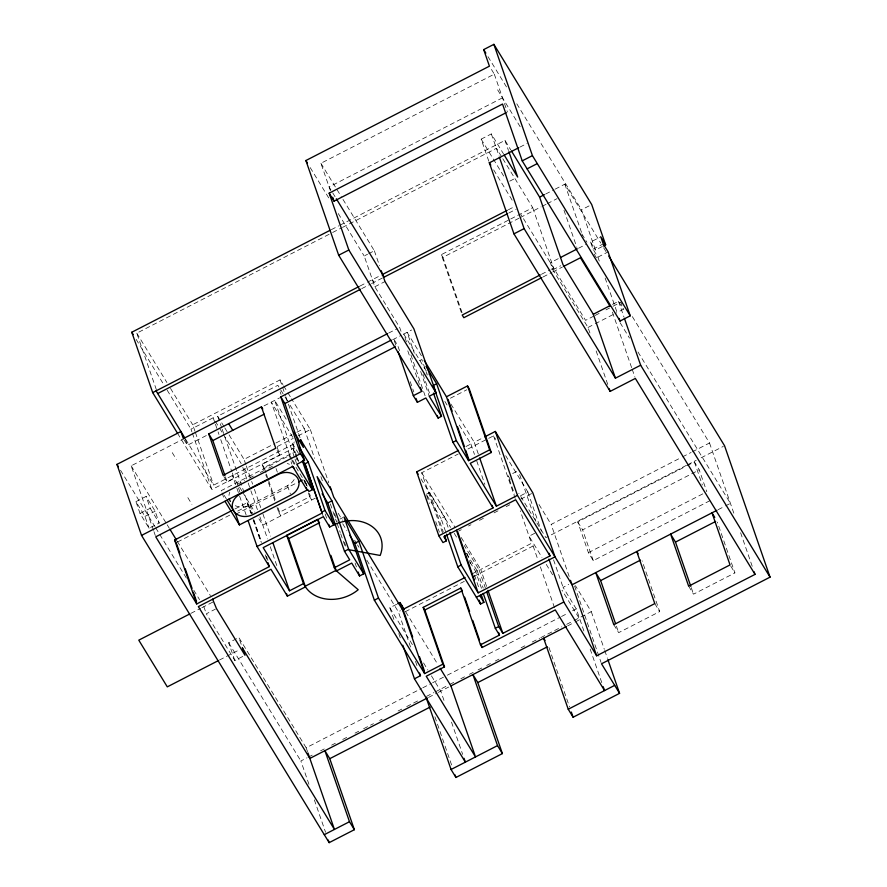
<?xml version="1.0" encoding="UTF-8"?>
<svg xmlns="http://www.w3.org/2000/svg" width="887" height="887" viewBox="0 0 887 887"><rect width="100%" height="100%" fill="white"/><g stroke="black" fill="none" stroke-linecap="round" stroke-linejoin="round"><path stroke-width="0.67" stroke-dasharray="4.43 3.33" d="M330.419 190.716L320.917 163.286L494.303 74.142L490.123 67.301M502.497 97.814L329.121 186.957L332.004 191.681M488.804 161.201L481.164 139.148L491.32 133.926L503.428 153.761M331.306 229.666L338.701 225.863M339.932 225.231L504.969 140.39L510.735 149.848M156.367 389.681L136.786 333.168L331.383 233.126M332.625 232.483L341.24 228.059M342.471 227.427L496.432 148.273L502.12 157.587M519.959 147.098L527.166 143.395M401.013 331.317L399.66 327.403L374.846 286.767L364.191 255.988L367.573 254.247M368.704 253.671L374.347 250.766L341.14 196.382M509.77 181.148L515.414 178.243M360.111 285.98L366.542 282.665M367.473 282.188L381.41 275.025M508.384 209.753L514.493 206.604M545.616 194.053L554.02 189.729M555.218 189.119L564.819 184.174L600.798 243.093M361.719 288.641L370.322 284.217M371.553 283.585L384.171 277.099M508.783 213.035L516.112 209.265M374.846 286.767L385.002 281.545M461.318 312.479L441.294 254.669L509.548 219.588M510.768 218.956L532.71 207.68L502.829 158.751M462.049 312.568L442.923 257.33L519.028 218.202M520.259 217.57L541.125 206.848M542.356 206.216L546.037 204.32M547.257 203.688L557.08 198.644M602.251 246.542L595.454 250.034L581.517 209.787L589.445 205.706M194.963 431.215L192.734 424.795L280.026 379.913L282.92 384.648M191.88 431.758L190.993 429.186L213.19 417.777L214.621 420.128M221.739 427.944L217.681 416.236L277.875 385.291L280.015 388.794M388.606 333.091L397.21 328.667M153.529 530.382L131.165 465.819L183.742 438.788M184.03 439.719L187.423 445.263L206.871 435.262M264.016 405.88L279.605 397.864M392.664 339.743L401.268 335.319M406.434 341.883L403.729 334.055L411.623 329.997M558.267 258.671L550.361 262.729L552.823 269.825L588.014 327.469L590.276 333.989M578.524 248.249L585.73 244.546M599.268 261.055L597.905 257.141L593.037 249.158L590.576 242.051L600.776 236.807M541.425 274.316L549.962 269.925M551.182 269.304L553.61 268.051L532.71 207.68M552.823 269.825L560.728 265.767M593.037 249.158L603.238 243.914M543.055 276.977L551.581 272.586M552.801 271.965L562.436 267.009M597.905 257.141L608.105 251.897M135.944 501.643L146.1 496.421L155.125 511.2L159.228 523.042L149.071 528.264L140.046 513.484L135.944 501.643L144.969 516.422L149.071 528.264M419.584 360.676L421.846 359.512L427.212 375.013M245.843 464.6L244.036 459.388L274.748 443.6M275.968 442.968L291.945 434.763M296.857 432.235L304.23 428.443L289.273 403.951M140.046 513.484L150.202 508.262L146.1 496.421M277.343 446.538L293.231 438.366M298.121 435.861L310.35 429.574L291.579 398.828M144.969 516.422L155.125 511.2M296.757 456.228L292.244 443.178L294.495 442.014M185.682 439.331L213.656 485.156L294.817 443.433M177.511 433.255L211.893 489.557L234.09 478.148L232.316 473.004M223.79 476.452L227.172 481.996L279.837 454.92L277.143 447.159M263.949 469.533L262.131 464.311L292.987 448.456L296.779 456.927M265.934 472.782L264.126 467.56L294.972 451.705M292.832 437.38L271.311 402.133L289.75 455.397L221.284 490.6L223.457 494.148M237.239 484.346L244.524 480.599M249.369 478.104L255.445 474.988M260.29 472.494L263.938 470.62M268.783 468.125L272.431 466.252M612.507 304.385L618.505 301.303L623.384 309.286L617.74 312.191M593.957 316.038L585.564 320.362L520.946 214.554M595.166 315.428L599.967 312.956M605.965 309.873L609.569 308.022M613.017 306.248L620.922 302.179L623.384 309.286M234.889 509.016L247.196 502.685L251.531 513.174M450.419 398.208L466.806 389.781M588.014 327.469L594.024 324.376M595.221 323.766L616.609 312.767M177.455 542.035L230.365 514.837M237.749 511.045L248.826 505.346M235.31 505.723A14.879 12.03 -19.1 0 0 249.868 505.036L287.488 485.688A14.879 12.03 -19.1 0 0 294.95 477.871M235.731 514.249L297.289 482.595M278.13 508.029L280.846 515.857L278.862 512.608L309.707 496.742L308.354 492.828M315.362 498.117L262.785 525.137L258.461 518.041M465.941 446.538L470.864 444.01L457.869 422.722M478.315 454.011L474.246 442.269L483.615 437.457M442.48 532.788L421.702 472.771L458.235 453.989M467.981 448.988L487.462 438.965M488.682 438.344L493.56 435.839L495.7 439.342M339.887 519.128L342.992 517.531M190.949 613.338L200.662 608.338M201.87 607.717L214.011 601.486M426.259 494.281L429.641 492.54L444.442 516.777L448.512 528.519M242.728 656.447L234.833 660.505L206.316 613.804L215.341 609.158M512.664 473.525L517.176 471.208M445.573 531.568L441.061 518.518L444.442 516.777M234.833 660.505L228.68 642.753L236.585 638.684M520.547 495.755L527.854 491.997L505.701 455.73M458.823 530.969L461.251 529.727M468.536 525.98L470.964 524.738M479.457 520.37L484.313 517.875M494.026 512.874L500.091 509.759M506.155 506.643L509.803 504.77M520.724 499.148L531.646 493.538M219.466 660.028L238.891 650.049M569.166 576.45L551.149 524.417L681.283 457.515M682.513 456.883L691.106 452.459M692.337 451.827L709.522 442.99L631.644 315.462M393.883 619.392L389.859 607.772L396.633 604.291M534.695 533.309L529.051 536.214L541.957 557.346M481.464 588.258L475.643 571.472L479.024 569.731L464.223 545.494M410.537 647L398.341 611.775L400.414 610.722M471.208 574.321L477.339 571.161L466.507 553.433M486.586 586.385L480.721 569.432L531.513 543.321L520.281 510.879M686.35 465.387L545.871 537.622L518.817 493.327M687.58 464.755L696.206 460.32M701.14 457.792L723.326 446.383M709.899 500.7L593.281 560.651L588.414 552.668L577.759 521.889L685.773 466.362M687.004 465.73L694.366 461.939L699.244 469.922L706.795 491.72M405.337 611.686L464.322 581.351M474.146 576.306L533.131 545.982L531.513 543.321M593.281 560.651L582.626 529.872L699.244 469.922M588.414 552.668L705.032 492.717M583.89 630.945L576.262 608.914L563.079 587.338L568.722 584.433M718.148 509.67L724.291 506.521M725.522 505.889L730.433 503.361L637.431 351.086M307.512 751.666L306.159 747.774L421.569 688.434M422.789 687.813L431.392 683.389M432.612 682.757L446.117 675.816M447.347 675.184L560.296 617.119M561.526 616.487L567.669 613.327M572.57 610.799L576.262 608.914M308.953 784.308L300.87 760.968L307.024 757.808M308.255 757.176L313.178 754.649M320.562 750.846L324.254 748.95M331.638 745.158L335.33 743.262M342.715 739.459L347.637 736.931M355.022 733.139L358.714 731.243M363.637 728.704L373.482 723.648M379.636 720.488L382.097 719.224M398.086 710.997L401.778 709.101M406.701 706.562L419.008 700.242M426.392 696.439L433.776 692.647M435.007 692.015L448.545 685.052M449.776 684.42L455.929 681.26M460.852 678.732L464.544 676.825M469.467 674.297L473.159 672.401M478.082 669.873L481.763 667.978M486.686 665.438L490.378 663.543M495.301 661.015L498.993 659.119M521.146 647.732L524.838 645.836M532.222 642.033L539.606 638.241M540.837 637.609L561.759 626.854M566.682 624.326L572.825 621.155M574.055 620.523L591.285 611.664L575.408 585.653M428.521 697.415L437.091 693.013M438.311 692.381L448.656 687.059M567.658 625.878L573.8 622.718M575.031 622.086L579.943 619.558L562.025 590.21M613.793 624.681L618.66 632.664L659.673 611.587L642.088 560.806M688.656 586.196L693.523 594.179L734.902 572.902L717.317 522.121M488.005 56.657L508.14 89.642M516.777 103.779L581.517 209.787M603.67 247.806L606.553 252.518M497.629 89.842L521.024 128.149M590.576 242.051L595.454 250.034M581.894 233.991L586.939 242.251M594.146 254.059L597.029 258.782M620.135 322.746L629.504 338.102M481.164 139.148L504.67 177.644M493.671 169.883L512.331 200.451M730.722 566.061L734.902 572.902M654.794 603.603L659.673 611.587M441.294 254.669L442.923 257.33M577.759 521.889L582.626 529.872M539.008 504.537L551.149 524.417M320.917 163.286L340.408 195.207M510.28 479.346L508.14 475.842L514.438 494.015M332.725 192.867L335.619 197.601M310.206 167.599L329.642 199.42M338.28 213.556L364.191 255.988M421.414 355.742L407.111 332.315L414.34 353.192M450.906 404.04L474.246 442.269M372.385 279.66L374.015 282.321M546.259 564.387L553.421 576.129M403.729 334.055L428.266 374.259M444.875 401.445L447.037 404.993M421.702 472.771L455.286 527.765M461.218 537.511L480.721 569.432M421.026 478.947L450.629 527.421M454.233 533.331L457.127 538.065M470.01 562.236L475.643 571.472M426.957 495.434L441.061 518.518M283.64 385.823L287.244 391.744M287.965 392.919L290.858 397.653M280.724 389.958L284.283 395.79M284.993 396.955L288.552 402.787M405.758 611.941L438.067 664.851M286.168 419.196L274.693 400.392L294.573 457.792M338.169 513.251L342.471 520.281M354.645 540.227L356.796 543.742M357.516 544.917L358.947 547.268M366.819 560.163L398.341 611.775M342.704 523.751L346.928 530.67M292.244 443.178L298.553 453.523M389.859 607.772L412.799 645.337M423.554 662.944L427.856 669.995M431.437 675.861L440.761 691.117L444.343 701.451M289.75 455.397L291.923 458.945M292.643 460.131L296.247 466.041M288.996 455.785L291.169 459.333M291.89 460.519L303.443 479.435M309.707 496.742L311.692 500.002L309.43 493.471M277.132 450.485L279.837 454.92M262.131 464.311L264.126 467.56M217.681 416.236L224.089 426.736M224.81 427.9L228.369 433.732M229.079 434.896L244.036 459.388M215.341 421.303L218.923 427.179M219.643 428.354L222.515 433.044M223.225 434.22L241.164 463.591M244.28 468.646L248.338 475.299M241.852 490.855L232.472 475.487L236.496 487.107M242.572 492.041L254.846 512.132M136.786 333.168L166.911 382.508M170.504 388.384L192.734 424.795M136.121 339.333L163.552 384.259M167.166 390.169L190.993 429.186M224.178 495.334L226.34 498.882M172.278 452.68L176.336 459.333M187.856 497.662L191.914 504.304M306.159 747.774L238.836 637.531L241.475 645.137M131.165 465.819L166.468 523.618M167.188 524.805L169.35 528.342M177.267 541.314L210.407 595.587M150.202 508.262L159.228 523.042M228.68 642.753L300.87 760.968M120.543 470.265L155.014 526.723M155.735 527.898L186.614 578.479M193.798 590.232L199.542 599.645M195.406 432.501L213.656 485.156M709.522 442.99L734.303 514.549M740.612 532.754L752.32 566.582M694.366 461.939L702.36 485.023M618.505 301.303L623.927 316.958M605.134 278.008L616.886 311.925M612.407 312.135L631.744 367.994M632.198 369.291L634.904 377.119M564.819 184.174L582.615 235.554M563.988 210.23L576.883 247.473M691.272 587.671L693.523 594.179M596.153 350.942L607.894 384.858M494.303 74.142L507.419 112.028M504.969 140.39L508.473 150.513M491.32 133.926L499.104 155.979M616.41 626.155L618.66 632.664M591.285 611.664L604.302 649.262M604.757 650.559L607.451 658.342M574.588 585.997L601.076 662.489M590.177 649.096L602.295 684.099M553.566 559.863L563.079 587.338M527.854 491.997L541.403 531.125M519.649 474.523L535.87 521.356M533.131 545.982L538.099 560.329M540.36 566.848L554.818 608.593M493.56 435.839L515.236 498.45M548.964 647.499L569.532 706.895M470.864 444.01L474.478 454.443M476.74 460.963L484.867 484.446M422.933 374.17L429.641 393.54M420.66 371.453L429.241 396.234M410.947 354.933L425.405 396.677M374.347 250.766L379.525 265.723M407.798 350.886L419.54 384.803M479.024 569.731L485.289 587.815M477.339 571.161L483.215 588.125M399.505 350.675L397.72 345.509L393.662 338.856L395.89 345.32M410.237 381.665L413.819 391.999M466.906 553.244L470.487 563.578M474.512 575.197L479.423 589.4M429.641 492.54L443.201 531.701M426.714 495.589L429.419 503.417M435.75 521.689L439.364 532.133M451.494 722.118L462.67 754.393M434.918 716.785L451.904 765.847M415.504 661.347L417.311 666.569M398.806 633.595L401.046 640.059M310.35 429.574L328.767 482.772M355.088 563.034L356.43 566.904M334.543 513.518L337.26 521.345M344.478 542.223L345.841 546.137M304.23 428.443L314.586 458.368M320.894 476.585L322.691 481.785M330.352 503.905L332.603 510.402M333.057 511.71L336.661 522.11M337.115 523.419L340.264 532.522M340.719 533.819L345.675 548.133M280.026 379.913L285.414 395.491M285.869 396.788L300.25 438.311M325.174 513.983L327.425 520.503M280.126 391.799L281.024 394.405M322.469 514.083L323.378 516.689M297.212 457.537L298.564 461.451M306.248 483.637L307.157 486.253M297.223 458.224L298.132 460.841M305.361 481.719L306.725 485.644M304.607 480.233L306.647 486.154M292.987 448.456L297.954 462.814M303.831 479.778L305.183 483.692M295.016 459.1L296.823 464.311M291.047 461.706L291.867 464.078M287.488 485.688L290.359 493.981M276.09 468.558L277.321 472.106M266.377 474.09L268.184 479.313M268.639 480.61L275.868 501.499M265.756 474.756L266.654 477.361M268.462 482.583L274.793 500.856M277.054 507.386L278.862 512.608M246.287 465.897L251.243 480.211M251.697 481.508L252.595 484.114M254.403 489.314L260.7 507.53M262.951 514.028L270.613 536.147M242.783 467.371L247.739 481.685M248.194 482.983L250.444 489.491M250.888 490.788L257.651 510.302M259.902 516.811L267.564 538.919M270.269 546.725L277.476 567.547M249.868 505.036L253.15 514.504M253.793 519.693L261.477 541.868M266.444 556.227L268.694 562.746M222.194 429.253L224.444 435.75M224.888 437.058L251.476 513.806M253.726 520.314L261.377 542.434M247.196 502.685L250.81 513.118M253.072 519.649L260.756 541.824M265.268 554.863L267.53 561.393M238.47 487.894L240.521 493.815M213.19 417.777L214.964 422.911M215.408 424.197L217.637 430.616M218.08 431.902L218.967 434.475M220.752 439.608L231.862 471.718M236.94 488.393L239.168 494.857M239.623 496.143L246.774 516.811M225.376 476.818L227.172 481.996M222.105 492.972L224.156 498.882M192.324 433.044L211.893 489.557M314.342 799.863L325.562 832.283M185.372 439.342L187.423 445.263M203.855 606.697L206.316 613.804M153.972 531.679L155.314 535.548M228.99 495.378A14.879 12.03 -19.1 0 1 229.777 492.163M287.2 463.513A14.879 12.03 -19.1 0 1 289.417 464.311"/><path stroke-width="1.33" d="M433.466 393.096L441.515 416.336L438.134 418.076L425.86 397.975L417.389 402.332L413.331 395.68L421.802 391.333L338.679 255.223L305.893 160.525L489.424 66.17L483.692 49.594L493.882 44.35L591.707 204.542L605.644 244.79L603.382 245.954M441.515 416.336L429.241 396.234L436.016 392.753L348.835 250.001L329.166 193.178L502.541 104.045L522.221 160.857L620.046 321.061L630.236 315.816L608.105 251.897L603.238 243.914L600.776 236.807L605.644 244.79M329.166 193.178L334.033 201.161L506.189 112.66M177.511 433.255L152.697 392.608L131.786 332.237L330.075 230.298M518.751 147.719L489.358 162.831L490.799 165.182M338.679 255.223L348.835 250.001M522.221 160.857L532.422 155.624L493.882 44.35M527.089 168.84L537.289 163.596M152.697 392.608L359.157 286.468M382.541 274.438L507.164 210.374M624.381 318.267L640.647 365.222L615.434 378.184L593.303 314.264L562.979 264.603L539.618 197.136L544.418 194.663M157.709 393.529L360.488 289.273M507.564 213.667L384.171 277.099L336.339 198.777M548.931 559.087L563.799 602.018L596.652 655.803L755.025 574.388L635.358 378.427L610.156 391.389L513.95 233.846L524.106 228.624L499.403 157.276M354.368 829.689L349.489 821.717L324.897 750.69L329.764 758.673L354.368 829.689L329.155 842.65L141.543 535.415L116.951 464.389L180.904 431.514L183.354 438.61L387.375 333.723M261.432 406.845L275.779 448.268L223.114 475.343L208.767 433.92L261.432 406.845L262.785 409.062M224.976 501.255L239.412 524.904L307.878 489.702L308.964 491.476L312.346 489.735L296.823 464.311L304.54 460.353L300.482 453.7L280.802 396.877L391.2 340.12M560.517 257.507L577.326 248.87M224.932 475.521L212.825 440.573L264.282 414.118M304.54 460.353L284.86 403.53L395.269 346.773M540.205 274.937L462.205 315.04L463.823 317.701L541.835 277.598M563.644 266.388L580.442 257.751L610.045 306.226M298.487 441.549L300.937 440.285L331.25 489.946M141.543 535.415L300.482 453.7M426.07 366.442L436.637 383.749L433.255 385.49L452.935 442.314L492.995 507.929L438.832 535.781L442.979 542.578L446.372 540.837L444.553 535.615M593.303 314.264L610.112 305.627M306.314 487.717L307.124 490.09L292.688 466.44L155.757 536.835L196.726 603.936L269.338 566.605L257.064 546.503L322.136 513.052L304.873 463.868L308.255 462.127L299.141 447.181M467.527 385.923L489.657 449.842L468.591 460.675L446.46 396.755L467.527 385.923L469.145 388.584L491.276 452.503L470.21 463.336L496.387 506.189L517.454 495.356L495.312 431.437L484.779 436.847M196.726 603.936L174.595 540.017L232.427 510.28M298.52 481.963L302.212 480.067M461.883 589.811L460.796 588.037L423.188 607.373L442.857 664.197L424.618 673.577L378.494 598.06L358.825 541.236L344.023 516.999L363.703 573.822L359.557 575.951L351.707 563.09L336.284 571.017L334.299 567.769L349.722 559.841L344.489 551.27L327.769 502.973L331.904 500.845L317.102 476.607L333.822 524.904L329.687 527.033L323.378 516.689L263.184 547.634L289.539 590.786L303.454 583.624L286.734 535.338L317.579 519.472L318.899 521.645M452.935 442.314L456.317 440.573L436.637 383.749M321.593 512.165L324.986 510.424L308.255 462.127M438.832 535.781L416.69 471.862L458.557 450.341M307.955 752.952L334.443 829.445L198.355 606.597L270.956 569.266L287.377 596.164L305.438 586.884L288.718 538.586L319.564 522.72M189.74 613.959L138.771 640.159L167.288 686.86L218.257 660.66M464.012 758.274L465.353 762.144L414.462 678.799L420.471 675.706L374.358 600.189L354.689 543.365L358.825 541.236M344.489 551.27L348.624 549.142L331.904 500.845M374.358 600.189L378.494 598.06M481.22 594.567L483.903 602.317L480.521 604.058L457.781 566.815L461.162 565.074L449.864 532.444M397.764 603.714L400.015 602.55L404.317 609.591M402.476 609.657L465.065 577.47M440.163 668.288L450.918 685.895L475.51 756.921L426.237 676.238L444.487 666.858L424.806 610.034L462.426 590.698M461.162 565.074L478.137 592.849L549.984 555.916L549.075 553.311M476.374 597.25L554.996 556.836L532.854 492.917L495.312 431.437M716.929 510.302L572.06 584.788L517.454 495.356M603.193 686.693L604.546 690.585L555.273 609.901L482.096 647.51L480.477 644.849L499.47 635.092L495.323 628.284L498.705 626.555L486.63 591.684M615.511 623.55L600.632 580.586L640.425 560.118M690.818 586.362L675.484 542.09L715.654 521.445M498.705 626.555L502.851 633.351L563.799 602.018M427.301 698.036L309.851 758.429L242.528 648.175M450.918 685.895L566.427 626.51M329.764 758.673L430.117 707.083M426.47 698.468L451.062 769.495L455.929 777.478L502.386 753.584L477.794 682.569L547.301 646.834M608.715 256.055L724.557 445.751L770.049 577.149L601.519 663.786L619.569 693.346L573.113 717.228L568.234 709.245L543.642 638.23L545.039 640.503M324.287 834.667L349.489 821.717M451.062 769.495L497.518 745.612L472.926 674.586L477.794 682.569M568.234 709.245L614.702 685.363M347.87 549.53L380.157 555.45A34.87 28.173 -19.1 0 0 370.711 525.603A34.87 28.173 -19.1 0 0 333.08 525.292M483.692 49.594L485.843 53.131M532.422 155.624L630.236 315.816M511.466 151.023L539.618 197.136M640.647 365.222L770.049 577.149M504.138 154.926L517.675 177.078L508.905 151.777M714.778 517.398L711.995 512.841L730.034 564.919L688.656 586.196L670.616 534.118L675.484 542.09M524.106 228.624L615.434 378.184M638.152 553.798L636.755 551.514L654.794 603.603L613.793 624.681L595.754 572.603L600.632 580.586M489.657 449.842L491.276 452.503M549.984 555.916L515.691 499.758L443.844 536.702L446.372 540.837M305.893 160.525L307.334 162.875M424.274 360.432L446.46 396.755M456.317 440.573L468.591 460.675M416.69 471.862L418.143 474.223M479.745 595.521L483.903 602.317M423.188 607.373L424.806 610.034M497.518 745.612L502.386 753.584M280.802 396.877L284.86 403.53M442.857 664.197L444.487 666.858M294.063 432.113L303.387 447.392L300.693 439.608M349.755 535.282L354.689 543.365M302.766 460.42L304.873 463.868M322.125 493.737L327.769 502.973M324.986 510.424L333.822 524.904M348.624 549.142L363.703 573.822M228.702 423.664L232.76 430.317M286.734 535.338L288.718 538.586M303.454 583.624L305.438 586.884M208.767 433.92L212.825 440.573M131.786 332.237L133.238 334.61M227.061 500.057L235.731 514.249L239.412 524.904M156.079 390.868L184.962 438.156M170.071 529.517L176.546 540.139M212.57 599.124L216.472 608.582L244.989 655.282L242.351 647.676M174.595 540.017L176.225 542.678M116.951 464.389L118.381 466.739M754.116 571.782L755.025 574.388M619.137 318.444L620.046 321.061M609.247 388.772L610.156 391.389M489.247 162.498L513.95 233.846M607.894 659.64L619.569 693.346M570.518 580.353L596.652 655.803M571.328 712.061L573.113 717.228M479.667 457.925L496.387 506.189M492.097 505.324L492.995 507.929M448.079 399.405L452.148 411.147M457.57 426.802L464.344 446.372M465.697 450.286L468.857 459.422M436.016 392.753L413.885 328.833L385.002 281.545L381.244 270.701M437.236 415.493L438.134 418.076M420.438 387.419L421.802 391.333M487.939 590.298L502.851 633.351M498.572 632.475L499.47 635.092M416.047 398.451L417.389 402.332M483.249 593.425L495.323 628.284M398.13 351.773L413.331 395.68M457.614 531.601L474.323 579.865M456.45 530.238L478.137 592.849M479.18 600.177L480.521 604.058M332.68 197.247L334.033 201.161M446.483 534.185L457.781 566.815M464.666 597.151L469.578 611.354M472.716 620.401L479.412 639.771M480.754 643.64L482.096 647.51M460.796 588.037L480.477 644.849M401.645 605.211L404.106 612.318L333.712 497.042L330.119 486.664M404.55 613.616L412.688 637.099M419.462 656.668L424.429 671.015M400.015 602.55L424.618 673.577M455.042 774.894L455.929 777.478M419.573 673.089L420.471 675.706M402.831 645.226L414.462 678.799M358.215 572.071L359.557 575.951M328.789 524.417L329.687 527.033M304.973 463.48L322.136 513.052M302.4 461.018L312.346 489.735M330.862 555.362L336.284 571.017M317.579 519.472L334.299 567.769M272.863 542.656L289.539 590.786M286.479 593.558L287.377 596.164M267.974 562.691L269.338 566.605M248.116 520.68L257.064 546.503M328.257 840.056L329.155 842.65M176.668 543.975L179.839 553.111M185.25 568.767L192.035 588.325M193.388 592.239L196.548 601.375M230.387 501.454A14.879 12.03 -19.1 0 1 229.201 498.549M292.255 466.13A14.879 12.03 -19.1 0 1 294.34 468.58M278.13 474.467L240.521 493.815A14.879 12.03 -19.1 0 0 233.669 510.923A14.879 12.03 -19.1 0 0 253.15 514.504L290.77 495.157A14.879 12.03 -19.1 0 0 297.622 478.049A14.879 12.03 -19.1 0 0 278.13 474.467M335.929 570.43L305.084 586.285A34.87 28.173 -19.1 0 0 358.204 589.733L335.929 570.43"/></g></svg>
